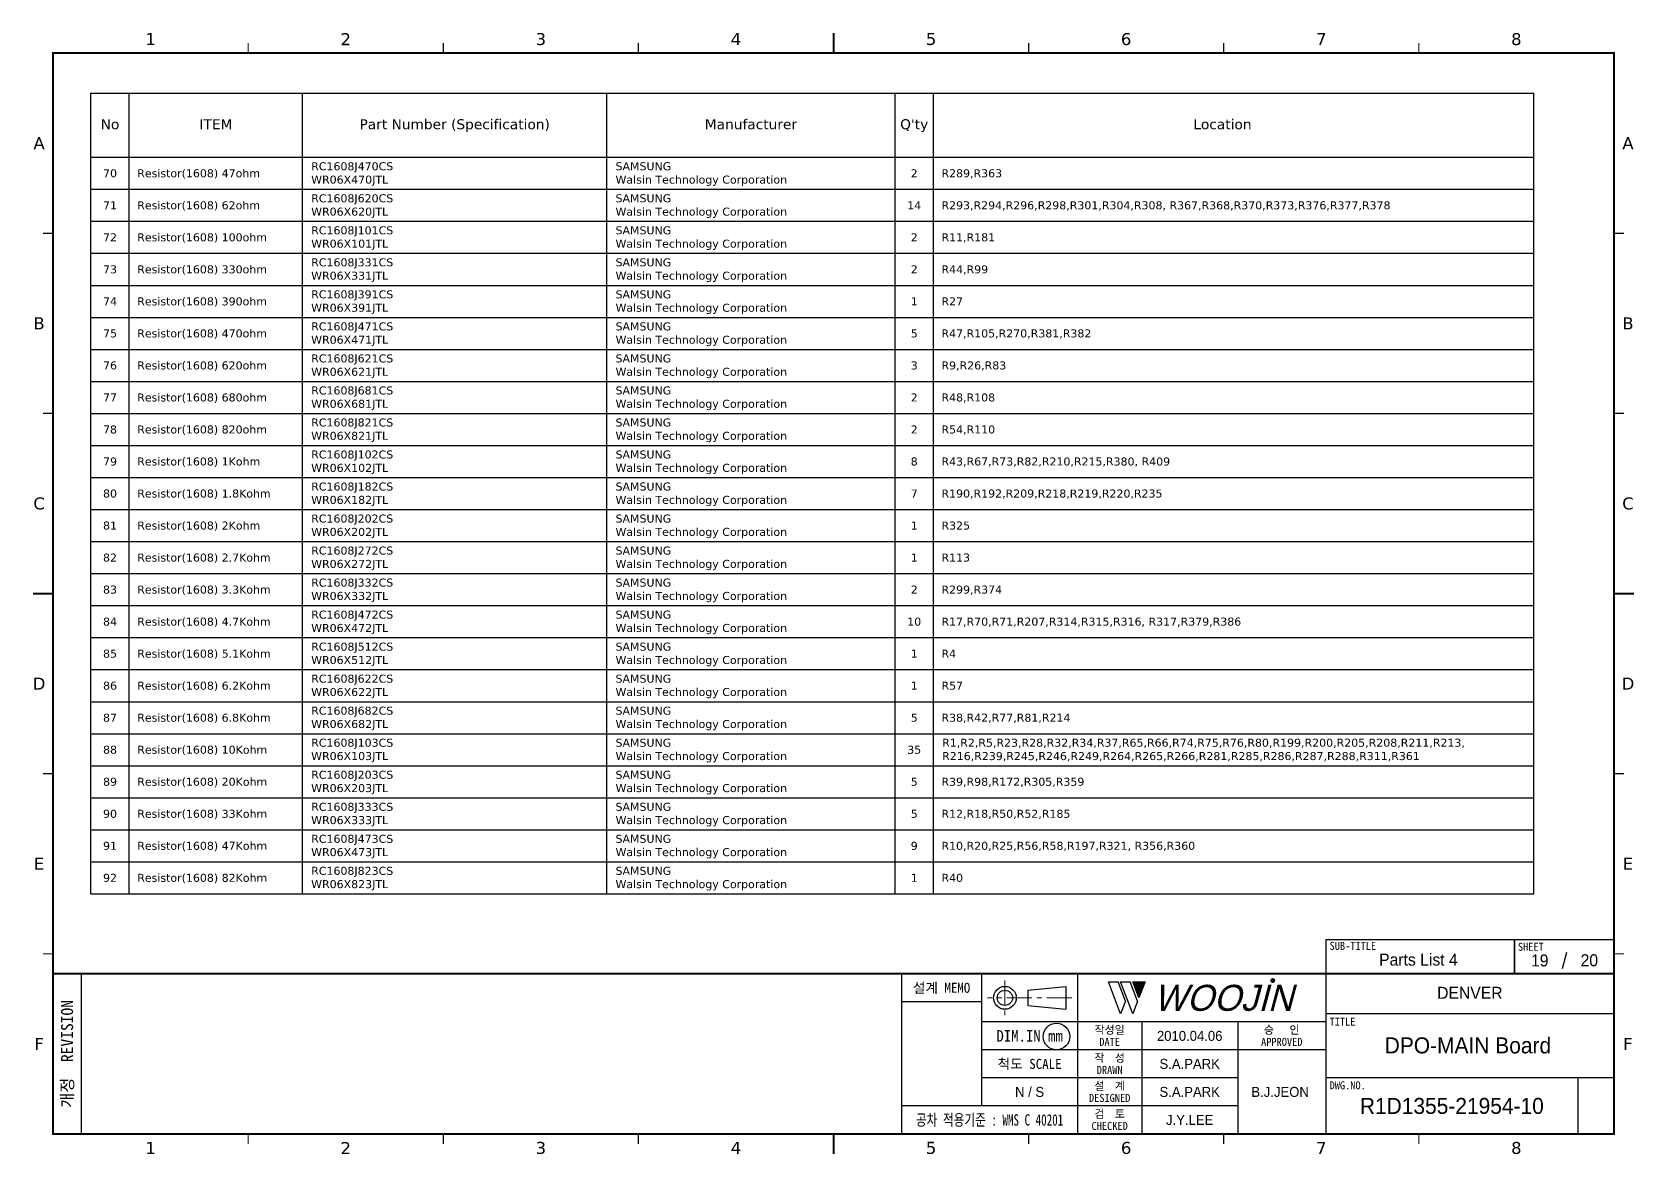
# Model space of a CAD drawing. Extents: x -695 to 953, y -753 to 181.
# Drawn here: x 24.3 to 424.8, y -753.5 to -473 of the extents above; entities that cross this region are included whole.
import ezdxf
from ezdxf.enums import TextEntityAlignment as Align

# ---------------------------------------------------------------- set-up
doc = ezdxf.new("R2010")
doc.units = 0
doc.header["$LTSCALE"] = 5
doc.header["$MEASUREMENT"] = 0
doc.linetypes.add('CENTER', pattern=[2, 1.25, -0.25, 0.25, -0.25])
doc.layers.get('0').update_dxf_attribs({"linetype": 'CONTINUOUS', "lineweight": 25})
doc.layers.add('2', color=2, linetype='CENTER', lineweight=13)
doc.layers.add('4', color=4, linetype='CONTINUOUS', lineweight=18)
for name, color, linetype in [('SHEET', 3, 'CONTINUOUS'), ('문자', 4, 'CONTINUOUS'), ('테두리', 3, 'CONTINUOUS')]:
    doc.layers.add(name, color=color, linetype=linetype)
doc.styles.add('MARK', font='ARLRDBD.TTF')
doc.styles.get("Standard").update_dxf_attribs({"font": 'verdana.ttf'})
doc.styles.add('굴림', font='')
doc.styles.add('굴림체', font='')
doc.styles.get('굴림').set_extended_font_data('Gulim')
doc.styles.get('굴림체').set_extended_font_data('GulimChe')

# ---------------------------------------------------------------- blocks, each defined once
blk = doc.blocks.new('B')
at = {"layer": '문자'}
blk.add_hatch(color=256, dxfattribs=at).paths.add_polyline_path([(13.79, 10), (15.31, 6), (16.84, 10)])
at = {"color": 4, "const_width": 0.6}
blk.add_lwpolyline([(48.46, 10.32, 1), (49.06, 10.32, 1)], format="xyb", close=True, dxfattribs=at)
at = {"layer": '문자'}
for p, q in [((10.73, 2), (7.68, 10)), ((7.68, 10), (10.09, 10)), ((11.94, 5.16), (10.09, 10)), ((10.73, 10), (13.15, 10)), ((13.79, 2), (10.73, 10)), ((14.99, 5.16), (13.15, 10)), ((13.79, 10), (16.84, 10)), ((15.31, 6), (13.79, 10)), ((16.84, 10), (15.31, 6)), ((11.94, 5.16), (10.73, 2)), ((14.99, 5.16), (13.79, 2))]:
    blk.add_line(p, q, dxfattribs=at)
at = {"layer": '문자', "style": 'MARK', "oblique": 15}
blk.add_text('WOOJIN', height=6.5, dxfattribs=at).set_placement((36.4, 6), align=Align.MIDDLE_CENTER)
blk = doc.blocks.new('C')
blk.add_line((15, 285), (15, 285))
at = {"layer": '2'}
for p, q in [((252.83, 53.35), (252.83, 44.65)), ((269.53, 49), (248.48, 49))]:
    blk.add_line(p, q, dxfattribs=at)
at = {"layer": 'SHEET'}
for p, q in [((393.14, 60.3), (392.07, 56.28)), ((22, 55), (22, 15)), ((227, 55), (227, 15)), ((247, 55), (247, 22)), ((271, 55), (271, 15)), ((271, 55), (271, 15)), ((333, 55), (333, 15)), ((247, 48), (227, 48)), ((405, 45), (333, 45)), ((333, 43), (247, 43)), ((287, 43), (287, 15)), ((311, 43), (311, 15)), ((333, 36), (247, 36)), ((311, 29), (247, 29)), ((405, 29), (333, 29)), ((396, 29), (396, 15)), ((311, 22), (227, 22))]:
    blk.add_line(p, q, dxfattribs=at)
at = {"layer": 'SHEET', "color": 4}
for p, q in [((258.53, 50.9), (268.03, 51.85)), ((258.53, 50.9), (258.53, 47.1)), ((268.03, 51.85), (268.03, 46.15)), ((258.53, 47.1), (268.03, 46.15))]:
    blk.add_line(p, q, dxfattribs=at)
at = {"layer": 'SHEET'}
for points in [[(333, 55), (380.19, 55), (380.19, 63.49), (333, 63.49)], [(380.19, 55), (405, 55), (405, 63.49), (380.19, 63.49)]]:
    blk.add_lwpolyline(points, close=True, dxfattribs=at)
at = {"layer": 'SHEET', "color": 4}
for radius in [2.85, 1.9]:
    blk.add_circle((252.83, 49), radius, dxfattribs=at)
at = {"layer": 'SHEET'}
blk.add_circle((265.7, 39.32), 3.32, dxfattribs=at)
at = {"layer": '테두리'}
blk.add_line((405, 285), (405, 15), dxfattribs=at)
for points, const_width in [([(210, 290), (210, 285)], 0.5), ([(15, 285), (15, 15), (405, 15), (405, 285), (15, 285)], 0.5), ([(63.75, 287.5), (63.75, 285)], 0.3), ([(112.5, 287.5), (112.5, 285)], 0.3), ([(161.25, 287.5), (161.25, 285)], 0.3), ([(258.75, 287.5), (258.75, 285)], 0.3), ([(307.5, 287.5), (307.5, 285)], 0.3), ([(356.25, 287.5), (356.25, 285)], 0.3), ([(12.5, 240), (15, 240)], 0.3), ([(407.5, 240), (405, 240)], 0.3), ([(12.5, 195), (15, 195)], 0.3), ([(407.5, 195), (405, 195)], 0.3), ([(10, 150), (15, 150)], 0.5), ([(410, 150), (405, 150)], 0.5), ([(12.5, 105), (15, 105)], 0.3), ([(407.5, 105), (405, 105)], 0.3), ([(12.5, 60), (15, 60)], 0.3), ([(407.5, 60), (405, 60)], 0.3), ([(15, 55), (405, 55)], 0.5), ([(63.75, 12.5), (63.75, 15)], 0.3), ([(112.5, 12.5), (112.5, 15)], 0.3), ([(161.25, 12.5), (161.25, 15)], 0.3), ([(210, 10), (210, 15)], 0.5), ([(258.75, 12.5), (258.75, 15)], 0.3), ([(307.5, 12.5), (307.5, 15)], 0.3), ([(356.25, 12.5), (356.25, 15)], 0.3)]:
    blk.add_lwpolyline(points, dxfattribs=dict(at, const_width=const_width))
blk.add_blockref('B', (271, 43))
at = {"layer": '문자'}
for s, p in [('1', (39.38, 288.5)), ('2', (88.12, 288.5)), ('3', (136.88, 288.5)), ('4', (185.62, 288.5)), ('5', (234.38, 288.5)), ('6', (283.12, 288.5)), ('7', (331.88, 288.5)), ('8', (380.62, 288.5)), ('A', (11.5, 262.5)), ('A', (408.5, 262.5)), ('B', (11.5, 217.5)), ('B', (408.5, 217.5)), ('C', (11.5, 172.5)), ('C', (408.5, 172.5)), ('D', (11.5, 127.5)), ('D', (408.5, 127.5)), ('E', (11.5, 82.5)), ('E', (408.5, 82.5)), ('F', (11.5, 37.5)), ('F', (408.5, 37.5)), ('1', (39.38, 11.5)), ('2', (88.12, 11.5)), ('3', (136.88, 11.5)), ('4', (185.62, 11.5)), ('5', (234.38, 11.5)), ('6', (283.12, 11.5)), ('7', (331.88, 11.5)), ('8', (380.62, 11.5))]:
    blk.add_text(s, height=3, dxfattribs=at).set_placement(p, align=Align.MIDDLE)
at = {"layer": '문자', "style": '굴림체'}
for s, height, p in [('SUB-TITLE', 2, (339.77, 61.98)), ('SHEET', 2, (384.24, 61.74)), ('설계 MEMO', 2.5, (237, 51.5)), ('DIM.IN mm', 2.85, (259, 39.5)), ('작성일', 2, (279, 41)), ('승   인', 2, (322, 41)), ('DATE', 2, (279, 38)), ('APPROVED', 2, (322, 38)), ('척도 SCALE', 2.5, (259, 32.5)), ('작  성', 2, (279, 34)), ('설  계', 2, (279, 27)), ('DRAWN', 2, (279, 31)), ('DESIGNED', 2, (279, 24)), ('검  토', 2, (279, 20)), ('CHECKED', 2, (279, 17))]:
    blk.add_text(s, height=height, dxfattribs=at).set_placement(p, align=Align.MIDDLE_CENTER)
blk.add_text('개정  REVISION', height=3, rotation=90, dxfattribs=at).set_placement((18.5, 35), align=Align.MIDDLE_CENTER)
for s, p in [('TITLE', (333.95, 42.05)), ('DWG.NO.', (333.95, 26.15))]:
    blk.add_text(s, height=2, dxfattribs=at).set_placement(p)
at = {"layer": '문자', "style": '굴림체', "width": 0.75}
blk.add_text('공차 적용기준 : WMS C 40201', height=2.85, dxfattribs=at).set_placement((249, 18.5), align=Align.MIDDLE_CENTER)

msp = doc.modelspace()

# ---------------------------------------------------------------- linework, layer by layer
for p, q in [((39, -488.27), (399.54, -488.27)), ((39, -688.27), (39, -488.27)), ((48.6, -688.27), (48.6, -488.27)), ((91.89, -688.27), (91.89, -488.27)), ((167.94, -688.27), (167.94, -488.27)), ((239.94, -688.27), (239.94, -488.27)), ((249.54, -688.27), (249.54, -488.27)), ((399.54, -688.27), (399.54, -488.27)), ((39, -504.27), (399.54, -504.27)), ((39, -512.27), (399.54, -512.27)), ((39, -520.27), (399.54, -520.27)), ((39, -528.27), (399.54, -528.27)), ((39, -536.27), (399.54, -536.27)), ((39, -544.27), (399.54, -544.27)), ((39, -552.27), (399.54, -552.27)), ((39, -560.27), (399.54, -560.27)), ((39, -568.27), (399.54, -568.27)), ((39, -576.27), (399.54, -576.27)), ((39, -584.27), (399.54, -584.27)), ((39, -592.27), (399.54, -592.27)), ((39, -600.27), (399.54, -600.27)), ((39, -608.27), (399.54, -608.27)), ((39, -616.27), (399.54, -616.27)), ((39, -624.27), (399.54, -624.27)), ((39, -632.27), (399.54, -632.27)), ((39, -640.27), (399.54, -640.27)), ((39, -648.27), (399.54, -648.27)), ((39, -656.27), (399.54, -656.27)), ((39, -664.27), (399.54, -664.27)), ((39, -672.27), (399.54, -672.27)), ((39, -680.27), (399.54, -680.27)), ((39, -688.27), (399.54, -688.27))]:
    msp.add_line(p, q)

# ---------------------------------------------------------------- block references
msp.add_blockref('C', (14.57, -763.25))

# ---------------------------------------------------------------- texts
for s, height, p in [('No', 2.5, (43.8, -497.27)), ('ITEM', 2.5, (70.25, -497.27)), ('Part Number^J(Specification)', 2.5, (129.92, -497.27)), ('Manufacturer', 2.5, (203.94, -497.27)), ("Q'ty", 2.5, (244.74, -497.27)), ('Location', 2.5, (321.75, -497.27)), ('70', 2, (43.8, -509.27)), ('2', 2, (244.74, -509.27)), ('71', 2, (43.8, -517.27)), ('14', 2, (244.74, -517.27)), ('72', 2, (43.8, -525.27)), ('2', 2, (244.74, -525.27)), ('73', 2, (43.8, -533.27)), ('2', 2, (244.74, -533.27)), ('74', 2, (43.8, -541.27)), ('1', 2, (244.74, -541.27)), ('75', 2, (43.8, -549.27)), ('5', 2, (244.74, -549.27)), ('76', 2, (43.8, -557.27)), ('3', 2, (244.74, -557.27)), ('77', 2, (43.8, -565.27)), ('2', 2, (244.74, -565.27)), ('78', 2, (43.8, -573.27)), ('2', 2, (244.74, -573.27)), ('79', 2, (43.8, -581.27)), ('8', 2, (244.74, -581.27)), ('80', 2, (43.8, -589.27)), ('7', 2, (244.74, -589.27)), ('81', 2, (43.8, -597.27)), ('1', 2, (244.74, -597.27)), ('82', 2, (43.8, -605.27)), ('1', 2, (244.74, -605.27)), ('83', 2, (43.8, -613.27)), ('2', 2, (244.74, -613.27)), ('84', 2, (43.8, -621.27)), ('10', 2, (244.74, -621.27)), ('85', 2, (43.8, -629.27)), ('1', 2, (244.74, -629.27)), ('86', 2, (43.8, -637.27)), ('1', 2, (244.74, -637.27)), ('87', 2, (43.8, -645.27)), ('5', 2, (244.74, -645.27)), ('88', 2, (43.8, -653.27)), ('35', 2, (244.74, -653.27)), ('89', 2, (43.8, -661.27)), ('5', 2, (244.74, -661.27)), ('90', 2, (43.8, -669.27)), ('5', 2, (244.74, -669.27)), ('91', 2, (43.8, -677.27)), ('9', 2, (244.74, -677.27)), ('92', 2, (43.8, -685.27)), ('1', 2, (244.74, -685.27))]:
    msp.add_text(s, height=height).set_placement(p, align=Align.CENTER)
for s, p in [('Resistor(1608)^J47ohm', (50.6, -509.27)), ('R289,R363', (251.54, -509.27)), ('Resistor(1608)^J62ohm', (50.6, -517.27)), ('R293,R294,R296,R298,R301,R304,R308,^JR367,R368,R370,R373,R376,R377,R378', (251.54, -517.27)), ('Resistor(1608)^J100ohm', (50.6, -525.27)), ('R11,R181', (251.54, -525.27)), ('Resistor(1608)^J330ohm', (50.6, -533.27)), ('R44,R99', (251.54, -533.27)), ('Resistor(1608)^J390ohm', (50.6, -541.27)), ('R27', (251.54, -541.27)), ('Resistor(1608)^J470ohm', (50.6, -549.27)), ('R47,R105,R270,R381,R382', (251.54, -549.27)), ('Resistor(1608)^J620ohm', (50.6, -557.27)), ('R9,R26,R83', (251.54, -557.27)), ('Resistor(1608)^J680ohm', (50.6, -565.27)), ('R48,R108', (251.54, -565.27)), ('Resistor(1608)^J820ohm', (50.6, -573.27)), ('R54,R110', (251.54, -573.27)), ('Resistor(1608)^J1Kohm', (50.6, -581.27)), ('R43,R67,R73,R82,R210,R215,R380,^JR409', (251.54, -581.27)), ('Resistor(1608)^J1.8Kohm', (50.6, -589.27)), ('R190,R192,R209,R218,R219,R220,R235', (251.54, -589.27)), ('Resistor(1608)^J2Kohm', (50.6, -597.27)), ('R325', (251.54, -597.27)), ('Resistor(1608)^J2.7Kohm', (50.6, -605.27)), ('R113', (251.54, -605.27)), ('Resistor(1608)^J3.3Kohm', (50.6, -613.27)), ('R299,R374', (251.54, -613.27)), ('Resistor(1608)^J4.7Kohm', (50.6, -621.27)), ('R17,R70,R71,R207,R314,R315,R316,^JR317,R379,R386', (251.54, -621.27)), ('Resistor(1608)^J5.1Kohm', (50.6, -629.27)), ('R4', (251.54, -629.27)), ('Resistor(1608)^J6.2Kohm', (50.6, -637.27)), ('R57', (251.54, -637.27)), ('Resistor(1608)^J6.8Kohm', (50.6, -645.27)), ('R38,R42,R77,R81,R214', (251.54, -645.27)), ('Resistor(1608)^J10Kohm', (50.6, -653.27)), ('Resistor(1608)^J20Kohm', (50.6, -661.27)), ('R39,R98,R172,R305,R359', (251.54, -661.27)), ('Resistor(1608)^J33Kohm', (50.6, -669.27)), ('R12,R18,R50,R52,R185', (251.54, -669.27)), ('Resistor(1608)^J47Kohm', (50.6, -677.27)), ('R10,R20,R25,R56,R58,R197,R321,^JR356,R360', (251.54, -677.27)), ('Resistor(1608)^J82Kohm', (50.6, -685.27)), ('R40', (251.54, -685.27))]:
    msp.add_text(s, height=2).set_placement(p)
at = {"color": 4, "style": '굴림'}
for s, p in [('2010.04.06', (313.57, -723.75)), ('S.A.PARK', (313.57, -730.75)), ('S.A.PARK', (313.57, -737.75)), ('B.J.JEON', (336.16, -737.75)), ('J.Y.LEE', (313.57, -744.75))]:
    msp.add_text(s, height=2.5, dxfattribs=at).set_placement(p, align=Align.MIDDLE_CENTER)
at = {"char_height": 2, "attachment_point": 1}
for s, insert, width in [('RC1608J470CS^JWR06X470JTL', (94.06, -505.52), 43.5299), ('SAMSUNG^JWalsin Technology Corporation', (170.11, -505.52), 59.4856), ('RC1608J620CS^JWR06X620JTL', (94.06, -513.52), 43.5299), ('SAMSUNG^JWalsin Technology Corporation', (170.11, -513.52), 59.4856), ('RC1608J101CS^JWR06X101JTL', (94.06, -521.52), 43.5299), ('SAMSUNG^JWalsin Technology Corporation', (170.11, -521.52), 59.4856), ('RC1608J331CS^JWR06X331JTL', (94.06, -529.52), 43.5299), ('SAMSUNG^JWalsin Technology Corporation', (170.11, -529.52), 59.4856), ('RC1608J391CS^JWR06X391JTL', (94.06, -537.52), 43.5299), ('SAMSUNG^JWalsin Technology Corporation', (170.11, -537.52), 59.4856), ('RC1608J471CS^JWR06X471JTL', (94.06, -545.52), 43.5299), ('SAMSUNG^JWalsin Technology Corporation', (170.11, -545.52), 59.4856), ('RC1608J621CS^JWR06X621JTL', (94.06, -553.52), 43.5299), ('SAMSUNG^JWalsin Technology Corporation', (170.11, -553.52), 59.4856), ('RC1608J681CS^JWR06X681JTL', (94.06, -561.52), 43.5299), ('SAMSUNG^JWalsin Technology Corporation', (170.11, -561.52), 59.4856), ('RC1608J821CS^JWR06X821JTL', (94.06, -569.52), 43.5299), ('SAMSUNG^JWalsin Technology Corporation', (170.11, -569.52), 59.4856), ('RC1608J102CS^JWR06X102JTL', (94.06, -577.52), 43.5299), ('SAMSUNG^JWalsin Technology Corporation', (170.11, -577.52), 59.4856), ('RC1608J182CS^JWR06X182JTL', (94.06, -585.52), 43.5299), ('SAMSUNG^JWalsin Technology Corporation', (170.11, -585.52), 59.4856), ('RC1608J202CS^JWR06X202JTL', (94.06, -593.52), 43.5299), ('SAMSUNG^JWalsin Technology Corporation', (170.11, -593.52), 59.4856), ('RC1608J272CS^JWR06X272JTL', (94.06, -601.52), 43.5299), ('SAMSUNG^JWalsin Technology Corporation', (170.11, -601.52), 59.4856), ('RC1608J332CS^JWR06X332JTL', (94.06, -609.52), 43.5299), ('SAMSUNG^JWalsin Technology Corporation', (170.11, -609.52), 59.4856), ('RC1608J472CS^JWR06X472JTL', (94.06, -617.52), 43.5299), ('SAMSUNG^JWalsin Technology Corporation', (170.11, -617.52), 59.4856), ('RC1608J512CS^JWR06X512JTL', (94.06, -625.52), 43.5299), ('SAMSUNG^JWalsin Technology Corporation', (170.11, -625.52), 59.4856), ('RC1608J622CS^JWR06X622JTL', (94.06, -633.52), 43.5299), ('SAMSUNG^JWalsin Technology Corporation', (170.11, -633.52), 59.4856), ('RC1608J682CS^JWR06X682JTL', (94.06, -641.52), 43.5299), ('SAMSUNG^JWalsin Technology Corporation', (170.11, -641.52), 59.4856), ('RC1608J103CS^JWR06X103JTL', (94.06, -649.52), 43.5299), ('SAMSUNG^JWalsin Technology Corporation', (170.11, -649.52), 59.4856), ('R1,R2,R5,R23,R28,R32,R34,R37,R65,R66,R74,R75,R76,R80,R199,R200,R205,R208,R211,R213,\\PR216,R239,R245,R246,R249,R264,R265,R266,R281,R285,R286,R287,R288,R311,R361', (251.71, -649.52), 257.233), ('RC1608J203CS^JWR06X203JTL', (94.06, -657.52), 43.5299), ('SAMSUNG^JWalsin Technology Corporation', (170.11, -657.52), 59.4856), ('RC1608J333CS^JWR06X333JTL', (94.06, -665.52), 43.5299), ('SAMSUNG^JWalsin Technology Corporation', (170.11, -665.52), 59.4856), ('RC1608J473CS^JWR06X473JTL', (94.06, -673.52), 43.5299), ('SAMSUNG^JWalsin Technology Corporation', (170.11, -673.52), 59.4856), ('RC1608J823CS^JWR06X823JTL', (94.06, -681.52), 43.5299), ('SAMSUNG^JWalsin Technology Corporation', (170.11, -681.52), 59.4856)]:
    msp.add_mtext(s, dxfattribs=dict(at, insert=insert, width=width))
at = {"layer": '4', "style": '굴림'}
for s, p in [('Parts List 4', (370.72, -704.71)), ('19', (401.03, -704.92)), ('20', (413.42, -704.86)), ('DENVER', (383.57, -713))]:
    msp.add_text(s, height=3, dxfattribs=at).set_placement(p, align=Align.MIDDLE_CENTER)
at = {"layer": '문자', "style": '굴림'}
for s, height, p in [('DPO-MAIN Board', 4, (383.09, -726.13)), ('N / S', 2.5, (273.57, -737.75)), ('R1D1355-21954-10', 4, (379.07, -741.25))]:
    msp.add_text(s, height=height, dxfattribs=at).set_placement(p, align=Align.MIDDLE_CENTER)

doc.saveas('drawing.dxf')
